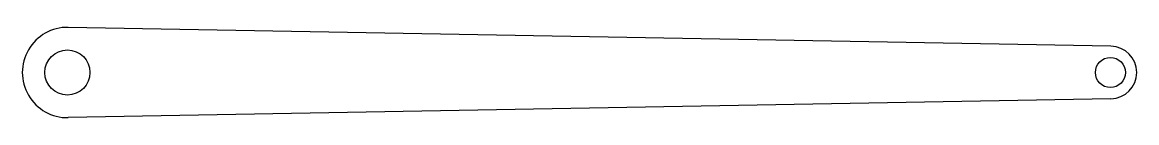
# Model space of a CAD drawing. Header units: millimetres. Extents: x -12 to 284, y -12 to 12.
import ezdxf

# ---------------------------------------------------------------- set-up
doc = ezdxf.new("R2010")
doc.units = ezdxf.units.MM
doc.layers.add('Sketch', color=7, linetype='CONTINUOUS')

msp = doc.modelspace()

# ---------------------------------------------------------------- linework, layer by layer
at = {"layer": 'Sketch'}
for p, q in [((277.52, 7), (0.22, 12)), ((277.52, -7), (0.22, -12))]:
    msp.add_line(p, q, dxfattribs=at)
for centre, radius in [((0, 0), 6), ((277.4, 0), 4)]:
    msp.add_circle(centre, radius, dxfattribs=at)
for centre, radius, start, end in [((0, 0), 12, 88.9672, -88.9672), ((277.4, 0), 7, -88.9672, 88.9672)]:
    msp.add_arc(centre, radius, start, end, dxfattribs=at)

doc.saveas('drawing.dxf')
